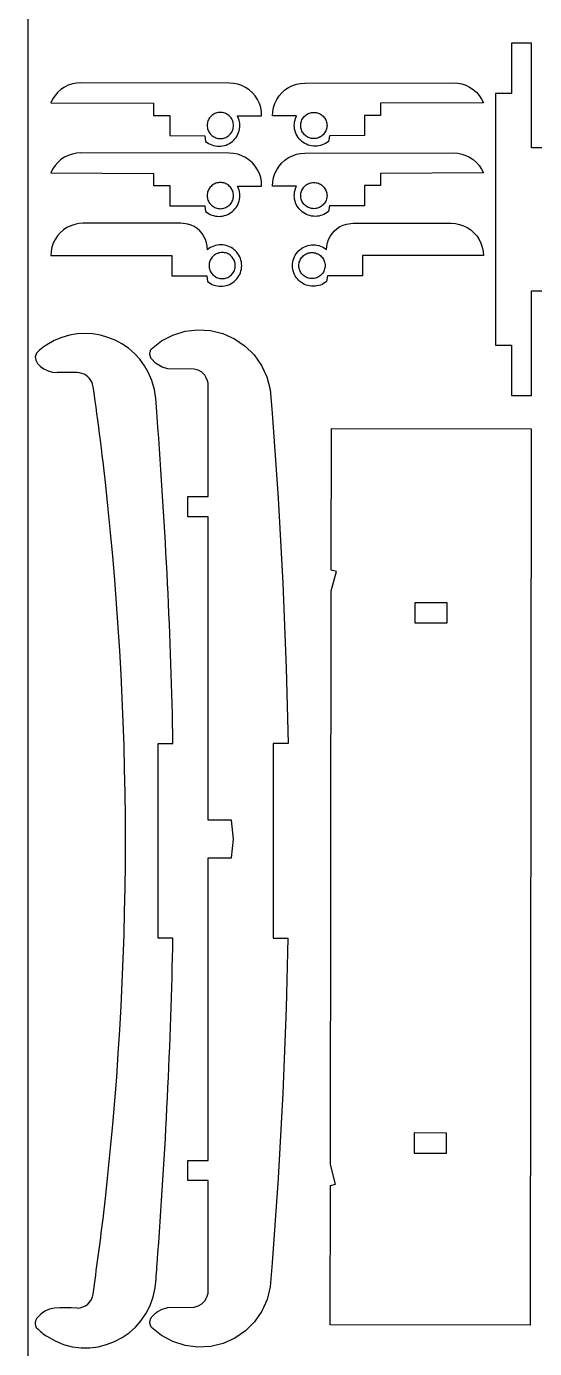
# Model space of a CAD drawing. Extents: x 827 to 1399, y 525 to 1105.
# Drawn here: x 1019.3 to 1083.6, y 647.9 to 815.1 of the extents above; entities that cross this region are included whole.
import ezdxf

# ---------------------------------------------------------------- set-up
doc = ezdxf.new("R2010")
doc.units = 0
doc.layers.get('0').update_dxf_attribs({"linetype": 'CONTINUOUS'})

msp = doc.modelspace()

# ---------------------------------------------------------------- linework, layer by layer
at = {"color": 1}
msp.add_line((1019.465449, 1105.441268), (1019.465449, 525.441268), dxfattribs=at)
at = {"color": 3}
for p, q in [((1083.171049, 812.985868), (1080.621049, 812.985868)), ((1080.621049, 812.985868), (1080.621049, 806.613468)), ((1083.171049, 799.767068), (1083.171049, 812.985868)), ((1025.094449, 807.827268), (1024.586849, 807.655868)), ((1025.619949, 807.931168), (1025.094449, 807.827268)), ((1026.154549, 807.965468), (1025.619949, 807.931168)), ((1044.950249, 807.941268), (1026.154549, 807.965468)), ((1045.490049, 807.904868), (1044.950249, 807.941268)), ((1046.020349, 807.797668), (1045.490049, 807.904868)), ((1053.433249, 807.797668), (1053.963549, 807.904868)), ((1053.963549, 807.904868), (1054.503349, 807.941268)), ((1054.503349, 807.941268), (1073.299049, 807.965468)), ((1073.299049, 807.965468), (1073.833649, 807.931168)), ((1073.833649, 807.931168), (1074.359149, 807.827268)), ((1074.359149, 807.827268), (1074.866749, 807.655868)), ((1022.903449, 806.367768), (1022.605249, 805.922868)), ((1023.257149, 806.769968), (1022.903449, 806.367768)), ((1023.660349, 807.122568), (1023.257149, 806.769968)), ((1024.106149, 807.419668), (1023.660349, 807.122568)), ((1024.586849, 807.655868), (1024.106149, 807.419668)), ((1046.531849, 807.621468), (1046.020349, 807.797668)), ((1047.015749, 807.379368), (1046.531849, 807.621468)), ((1047.463349, 807.075668), (1047.015749, 807.379368)), ((1047.867049, 806.715568), (1047.463349, 807.075668)), ((1048.219849, 806.305368), (1047.867049, 806.715568)), ((1048.515449, 805.852368), (1048.219849, 806.305368)), ((1050.938149, 805.852368), (1051.233749, 806.305368)), ((1051.233749, 806.305368), (1051.586549, 806.715568)), ((1051.586549, 806.715568), (1051.990249, 807.075668)), ((1051.990249, 807.075668), (1052.437849, 807.379368)), ((1052.437849, 807.379368), (1052.921749, 807.621468)), ((1052.921749, 807.621468), (1053.433249, 807.797668)), ((1074.866749, 807.655868), (1075.347449, 807.419668)), ((1075.347449, 807.419668), (1075.793249, 807.122568)), ((1075.793249, 807.122568), (1076.196449, 806.769968)), ((1076.196449, 806.769968), (1076.550149, 806.367768)), ((1076.550149, 806.367768), (1076.848349, 805.922868)), ((1080.621049, 806.613468), (1078.628849, 806.613468)), ((1078.628849, 806.613468), (1078.628849, 774.796668)), ((1022.605249, 805.922868), (1022.367749, 805.442868)), ((1022.367749, 805.442868), (1035.375149, 805.389468)), ((1035.375149, 805.389468), (1035.369649, 803.856768)), ((1048.748749, 805.364368), (1048.515449, 805.852368)), ((1048.915649, 804.849768), (1048.748749, 805.364368)), ((1049.013249, 804.317768), (1048.915649, 804.849768)), ((1050.440349, 804.317768), (1050.537949, 804.849768)), ((1050.537949, 804.849768), (1050.704849, 805.364368)), ((1050.704849, 805.364368), (1050.938149, 805.852368)), ((1077.085849, 805.442868), (1064.078449, 805.389468)), ((1064.078449, 805.389468), (1064.083949, 803.856768)), ((1076.848349, 805.922868), (1077.085849, 805.442868)), ((1035.369649, 803.856768), (1037.411249, 803.856768)), ((1037.411249, 803.856768), (1037.408049, 801.287768)), ((1046.039049, 803.684668), (1045.988549, 803.781268)), ((1045.988549, 803.781268), (1049.039849, 803.777468)), ((1046.126649, 803.473868), (1046.039049, 803.684668)), ((1046.195749, 803.255968), (1046.126649, 803.473868)), ((1046.245749, 803.032068), (1046.195749, 803.255968)), ((1046.276049, 802.803768), (1046.245749, 803.032068)), ((1046.286149, 802.572068), (1046.276049, 802.803768)), ((1049.039849, 803.777468), (1049.013249, 804.317768)), ((1050.413749, 803.777468), (1050.440349, 804.317768)), ((1053.465049, 803.781268), (1050.413749, 803.777468)), ((1053.167449, 802.572068), (1053.177549, 802.803768)), ((1053.177549, 802.803768), (1053.207849, 803.032068)), ((1053.207849, 803.032068), (1053.257849, 803.255968)), ((1053.257849, 803.255968), (1053.326949, 803.473868)), ((1053.326949, 803.473868), (1053.414549, 803.684668)), ((1053.414549, 803.684668), (1053.465049, 803.781268)), ((1064.083949, 803.856768), (1062.042349, 803.856768)), ((1062.042349, 803.856768), (1062.045549, 801.287768)), ((1037.408049, 801.287768), (1041.848949, 801.271768)), ((1041.848949, 801.271768), (1041.954249, 800.559868)), ((1045.807249, 801.065168), (1045.931049, 801.257768)), ((1045.931049, 801.257768), (1046.037149, 801.460068)), ((1046.037149, 801.460068), (1046.125249, 801.670668)), ((1046.125249, 801.670668), (1046.194749, 801.888368)), ((1046.194749, 801.888368), (1046.245049, 802.112068)), ((1046.245049, 802.112068), (1046.275749, 802.340468)), ((1046.275749, 802.340468), (1046.286149, 802.572068)), ((1053.177849, 802.340468), (1053.167449, 802.572068)), ((1053.208549, 802.112068), (1053.177849, 802.340468)), ((1053.258849, 801.888368), (1053.208549, 802.112068)), ((1053.328349, 801.670668), (1053.258849, 801.888368)), ((1053.416449, 801.460068), (1053.328349, 801.670668)), ((1053.522549, 801.257768), (1053.416449, 801.460068)), ((1053.646349, 801.065168), (1053.522549, 801.257768)), ((1057.604649, 801.271768), (1057.499349, 800.559868)), ((1062.045549, 801.287768), (1057.604649, 801.271768)), ((1041.954249, 800.559868), (1042.136849, 800.420468)), ((1042.136849, 800.420468), (1042.330049, 800.297768)), ((1042.330049, 800.297768), (1042.532749, 800.192668)), ((1042.532749, 800.192668), (1042.743649, 800.105468)), ((1042.743649, 800.105468), (1042.961449, 800.036768)), ((1042.961449, 800.036768), (1043.185249, 799.986968)), ((1043.185249, 799.986968), (1043.413549, 799.956668)), ((1043.413549, 799.956668), (1043.645049, 799.946368)), ((1043.645049, 799.946368), (1043.876749, 799.956468)), ((1043.876749, 799.956468), (1044.105049, 799.986368)), ((1044.105049, 799.986368), (1044.328949, 800.035768)), ((1044.328949, 800.035768), (1044.546949, 800.104068)), ((1044.546949, 800.104068), (1044.758149, 800.190868)), ((1044.758149, 800.190868), (1044.961249, 800.295668)), ((1044.961249, 800.295668), (1045.155049, 800.418068)), ((1045.155049, 800.418068), (1045.338349, 800.557468)), ((1045.338349, 800.557468), (1045.509949, 800.713368)), ((1045.509949, 800.713368), (1045.666749, 800.883268)), ((1045.666749, 800.883268), (1045.807249, 801.065168)), ((1053.786849, 800.883268), (1053.646349, 801.065168)), ((1053.943649, 800.713368), (1053.786849, 800.883268)), ((1054.115249, 800.557468), (1053.943649, 800.713368)), ((1054.298549, 800.418068), (1054.115249, 800.557468)), ((1054.492349, 800.295668), (1054.298549, 800.418068)), ((1054.695449, 800.190868), (1054.492349, 800.295668)), ((1054.906649, 800.104068), (1054.695449, 800.190868)), ((1055.124649, 800.035768), (1054.906649, 800.104068)), ((1055.348549, 799.986368), (1055.124649, 800.035768)), ((1055.576849, 799.956468), (1055.348549, 799.986368)), ((1055.808549, 799.946368), (1055.576849, 799.956468)), ((1056.040049, 799.956668), (1055.808549, 799.946368)), ((1056.268349, 799.986968), (1056.040049, 799.956668)), ((1056.492149, 800.036768), (1056.268349, 799.986968)), ((1056.709949, 800.105468), (1056.492149, 800.036768)), ((1056.920849, 800.192668), (1056.709949, 800.105468)), ((1057.123549, 800.297768), (1056.920849, 800.192668)), ((1057.316749, 800.420468), (1057.123549, 800.297768)), ((1057.499349, 800.559868), (1057.316749, 800.420468)), ((1085.721049, 799.767068), (1083.171049, 799.767068)), ((1023.257149, 797.899668), (1022.903449, 797.497468)), ((1023.660349, 798.252268), (1023.257149, 797.899668)), ((1024.106149, 798.549368), (1023.660349, 798.252268)), ((1024.586849, 798.785568), (1024.106149, 798.549368)), ((1025.094449, 798.956968), (1024.586849, 798.785568)), ((1025.619949, 799.060868), (1025.094449, 798.956968)), ((1026.154549, 799.095168), (1025.619949, 799.060868)), ((1044.950249, 799.070968), (1026.154549, 799.095168)), ((1045.490049, 799.034568), (1044.950249, 799.070968)), ((1046.020349, 798.927368), (1045.490049, 799.034568)), ((1046.531849, 798.751168), (1046.020349, 798.927368)), ((1047.015749, 798.509068), (1046.531849, 798.751168)), ((1047.463349, 798.205368), (1047.015749, 798.509068)), ((1047.867049, 797.845268), (1047.463349, 798.205368)), ((1048.219849, 797.435068), (1047.867049, 797.845268)), ((1051.233749, 797.435068), (1051.586549, 797.845268)), ((1051.586549, 797.845268), (1051.990249, 798.205368)), ((1051.990249, 798.205368), (1052.437849, 798.509068)), ((1052.437849, 798.509068), (1052.921749, 798.751168)), ((1052.921749, 798.751168), (1053.433249, 798.927368)), ((1053.433249, 798.927368), (1053.963549, 799.034568)), ((1053.963549, 799.034568), (1054.503349, 799.070968)), ((1054.503349, 799.070968), (1073.299049, 799.095168)), ((1073.299049, 799.095168), (1073.833649, 799.060868)), ((1073.833649, 799.060868), (1074.359149, 798.956968)), ((1074.359149, 798.956968), (1074.866749, 798.785568)), ((1074.866749, 798.785568), (1075.347449, 798.549368)), ((1075.347449, 798.549368), (1075.793249, 798.252268)), ((1075.793249, 798.252268), (1076.196449, 797.899668)), ((1076.196449, 797.899668), (1076.550149, 797.497468)), ((1022.605249, 797.052568), (1022.367749, 796.572568)), ((1022.367749, 796.572568), (1035.375149, 796.519168)), ((1022.903449, 797.497468), (1022.605249, 797.052568)), ((1035.375149, 796.519168), (1035.369649, 794.986468)), ((1048.515449, 796.982068), (1048.219849, 797.435068)), ((1048.748749, 796.494068), (1048.515449, 796.982068)), ((1048.915649, 795.979468), (1048.748749, 796.494068)), ((1050.537949, 795.979468), (1050.704849, 796.494068)), ((1050.704849, 796.494068), (1050.938149, 796.982068)), ((1050.938149, 796.982068), (1051.233749, 797.435068)), ((1077.085849, 796.572568), (1064.078449, 796.519168)), ((1064.078449, 796.519168), (1064.083949, 794.986468)), ((1076.550149, 797.497468), (1076.848349, 797.052568)), ((1076.848349, 797.052568), (1077.085849, 796.572568)), ((1035.369649, 794.986468), (1037.411249, 794.986468)), ((1037.411249, 794.986468), (1037.408049, 792.417468)), ((1046.039049, 794.814368), (1045.988549, 794.910968)), ((1045.988549, 794.910968), (1049.039849, 794.907168)), ((1046.126649, 794.603568), (1046.039049, 794.814368)), ((1046.195749, 794.385668), (1046.126649, 794.603568)), ((1049.013249, 795.447468), (1048.915649, 795.979468)), ((1049.039849, 794.907168), (1049.013249, 795.447468)), ((1050.413749, 794.907168), (1050.440349, 795.447468)), ((1053.465049, 794.910968), (1050.413749, 794.907168)), ((1050.440349, 795.447468), (1050.537949, 795.979468)), ((1053.257849, 794.385668), (1053.326949, 794.603568)), ((1053.326949, 794.603568), (1053.414549, 794.814368)), ((1053.414549, 794.814368), (1053.465049, 794.910968)), ((1064.083949, 794.986468), (1062.042349, 794.986468)), ((1062.042349, 794.986468), (1062.045549, 792.417468)), ((1046.037149, 792.589768), (1046.125249, 792.800368)), ((1046.125249, 792.800368), (1046.194749, 793.018068)), ((1046.194749, 793.018068), (1046.245049, 793.241768)), ((1046.245749, 794.161768), (1046.195749, 794.385668)), ((1046.245049, 793.241768), (1046.275749, 793.470168)), ((1046.276049, 793.933468), (1046.245749, 794.161768)), ((1046.275749, 793.470168), (1046.286149, 793.701768)), ((1046.286149, 793.701768), (1046.276049, 793.933468)), ((1053.167449, 793.701768), (1053.177549, 793.933468)), ((1053.177849, 793.470168), (1053.167449, 793.701768)), ((1053.177549, 793.933468), (1053.207849, 794.161768)), ((1053.208549, 793.241768), (1053.177849, 793.470168)), ((1053.207849, 794.161768), (1053.257849, 794.385668)), ((1053.258849, 793.018068), (1053.208549, 793.241768)), ((1053.328349, 792.800368), (1053.258849, 793.018068)), ((1053.416449, 792.589768), (1053.328349, 792.800368)), ((1037.408049, 792.417468), (1041.848949, 792.401468)), ((1041.848949, 792.401468), (1041.954249, 791.689568)), ((1041.954249, 791.689568), (1042.136849, 791.550168)), ((1042.136849, 791.550168), (1042.330049, 791.427468)), ((1042.330049, 791.427468), (1042.532749, 791.322368)), ((1042.532749, 791.322368), (1042.743649, 791.235168)), ((1042.743649, 791.235168), (1042.961449, 791.166468)), ((1042.961449, 791.166468), (1043.185249, 791.116668)), ((1043.185249, 791.116668), (1043.413549, 791.086368)), ((1043.413549, 791.086368), (1043.645049, 791.076068)), ((1043.645049, 791.076068), (1043.876749, 791.086168)), ((1043.876749, 791.086168), (1044.105049, 791.116068)), ((1044.105049, 791.116068), (1044.328949, 791.165468)), ((1044.328949, 791.165468), (1044.546949, 791.233768)), ((1044.546949, 791.233768), (1044.758149, 791.320568)), ((1044.758149, 791.320568), (1044.961249, 791.425368)), ((1044.961249, 791.425368), (1045.155049, 791.547768)), ((1045.155049, 791.547768), (1045.338349, 791.687168)), ((1045.338349, 791.687168), (1045.509949, 791.843068)), ((1045.509949, 791.843068), (1045.666749, 792.012968)), ((1045.666749, 792.012968), (1045.807249, 792.194868)), ((1045.807249, 792.194868), (1045.931049, 792.387468)), ((1045.931049, 792.387468), (1046.037149, 792.589768)), ((1053.522549, 792.387468), (1053.416449, 792.589768)), ((1053.646349, 792.194868), (1053.522549, 792.387468)), ((1053.786849, 792.012968), (1053.646349, 792.194868)), ((1053.943649, 791.843068), (1053.786849, 792.012968)), ((1054.115249, 791.687168), (1053.943649, 791.843068)), ((1054.298549, 791.547768), (1054.115249, 791.687168)), ((1054.492349, 791.425368), (1054.298549, 791.547768)), ((1054.695449, 791.320568), (1054.492349, 791.425368)), ((1054.906649, 791.233768), (1054.695449, 791.320568)), ((1055.124649, 791.165468), (1054.906649, 791.233768)), ((1055.348549, 791.116068), (1055.124649, 791.165468)), ((1055.576849, 791.086168), (1055.348549, 791.116068)), ((1055.808549, 791.076068), (1055.576849, 791.086168)), ((1056.040049, 791.086368), (1055.808549, 791.076068)), ((1056.268349, 791.116668), (1056.040049, 791.086368)), ((1056.492149, 791.166468), (1056.268349, 791.116668)), ((1056.709949, 791.235168), (1056.492149, 791.166468)), ((1056.920849, 791.322368), (1056.709949, 791.235168)), ((1057.123549, 791.427468), (1056.920849, 791.322368)), ((1057.316749, 791.550168), (1057.123549, 791.427468)), ((1057.499349, 791.689568), (1057.316749, 791.550168)), ((1057.604649, 792.401468), (1057.499349, 791.689568)), ((1062.045549, 792.417468), (1057.604649, 792.401468)), ((1024.407849, 789.653568), (1023.964049, 789.356968)), ((1024.886449, 789.889568), (1024.407849, 789.653568)), ((1025.391849, 790.061068), (1024.886449, 789.889568)), ((1025.915249, 790.165268), (1025.391849, 790.061068)), ((1026.447849, 790.200168), (1025.915249, 790.165268)), ((1038.116449, 790.200168), (1026.447849, 790.200168)), ((1038.830349, 790.224868), (1038.116449, 790.200168)), ((1039.701649, 790.110168), (1038.830349, 790.224868)), ((1040.118549, 789.968668), (1039.701649, 790.110168)), ((1040.513349, 789.773868), (1040.118549, 789.968668)), ((1040.879549, 789.529268), (1040.513349, 789.773868)), ((1041.210549, 789.239068), (1040.879549, 789.529268)), ((1058.243049, 789.239068), (1058.574049, 789.529268)), ((1058.574049, 789.529268), (1058.940249, 789.773868)), ((1058.940249, 789.773868), (1059.335049, 789.968668)), ((1059.335049, 789.968668), (1059.751949, 790.110168)), ((1059.751949, 790.110168), (1060.623249, 790.224868)), ((1060.623249, 790.224868), (1061.337149, 790.200168)), ((1061.337149, 790.200168), (1073.005749, 790.200168)), ((1073.005749, 790.200168), (1073.538349, 790.165268)), ((1073.538349, 790.165268), (1074.061749, 790.061068)), ((1074.061749, 790.061068), (1074.567149, 789.889568)), ((1074.567149, 789.889568), (1075.045749, 789.653568)), ((1075.045749, 789.653568), (1075.489549, 789.356968)), ((1022.914449, 788.160068), (1022.678349, 787.681368)), ((1023.210949, 788.603868), (1022.914449, 788.160068)), ((1023.562749, 789.005068), (1023.210949, 788.603868)), ((1023.964049, 789.356968), (1023.562749, 789.005068)), ((1041.500849, 788.907968), (1041.210549, 789.239068)), ((1041.745449, 788.541868), (1041.500849, 788.907968)), ((1041.940149, 788.146968), (1041.745449, 788.541868)), ((1042.081749, 787.729968), (1041.940149, 788.146968)), ((1057.371849, 787.729968), (1057.513449, 788.146968)), ((1057.513449, 788.146968), (1057.708149, 788.541868)), ((1057.708149, 788.541868), (1057.952749, 788.907968)), ((1057.952749, 788.907968), (1058.243049, 789.239068)), ((1075.489549, 789.356968), (1075.890849, 789.005068)), ((1075.890849, 789.005068), (1076.242649, 788.603868)), ((1076.242649, 788.603868), (1076.539149, 788.160068)), ((1076.539149, 788.160068), (1076.775249, 787.681368)), ((1022.402749, 786.652568), (1022.367749, 786.120068)), ((1022.367749, 786.120068), (1037.668049, 786.120168)), ((1022.506849, 787.176068), (1022.402749, 786.652568)), ((1022.678349, 787.681368), (1022.506849, 787.176068)), ((1037.668049, 786.120168), (1037.668049, 783.559968)), ((1042.167649, 787.298268), (1042.081749, 787.729968)), ((1042.196449, 786.858868), (1042.167649, 787.298268)), ((1042.378849, 786.997968), (1042.196449, 786.858868)), ((1042.571849, 787.120068), (1042.378849, 786.997968)), ((1042.774049, 787.224868), (1042.571849, 787.120068)), ((1042.984349, 787.311668), (1042.774049, 787.224868)), ((1043.201549, 787.380068), (1042.984349, 787.311668)), ((1043.424549, 787.429468), (1043.201549, 787.380068)), ((1043.652049, 787.459668), (1043.424549, 787.429468)), ((1043.882649, 787.469868), (1043.652049, 787.459668)), ((1044.113549, 787.459968), (1043.882649, 787.469868)), ((1044.341049, 787.430068), (1044.113549, 787.459968)), ((1044.563949, 787.380768), (1044.341049, 787.430068)), ((1044.781149, 787.312468), (1044.563949, 787.380768)), ((1044.991449, 787.225768), (1044.781149, 787.312468)), ((1045.193449, 787.121268), (1044.991449, 787.225768)), ((1045.386049, 786.999268), (1045.193449, 787.121268)), ((1045.568249, 786.860568), (1045.386049, 786.999268)), ((1045.738549, 786.705668), (1045.568249, 786.860568)), ((1045.895249, 786.535668), (1045.738549, 786.705668)), ((1046.035449, 786.353968), (1045.895249, 786.535668)), ((1046.158649, 786.161568), (1046.035449, 786.353968)), ((1046.264349, 785.959768), (1046.158649, 786.161568)), ((1053.189249, 785.959768), (1053.294949, 786.161568)), ((1053.294949, 786.161568), (1053.418149, 786.353968)), ((1053.418149, 786.353968), (1053.558349, 786.535668)), ((1053.558349, 786.535668), (1053.715049, 786.705668)), ((1053.715049, 786.705668), (1053.885349, 786.860568)), ((1053.885349, 786.860568), (1054.067549, 786.999268)), ((1054.067549, 786.999268), (1054.260149, 787.121268)), ((1054.260149, 787.121268), (1054.462149, 787.225768)), ((1054.462149, 787.225768), (1054.672449, 787.312468)), ((1054.672449, 787.312468), (1054.889649, 787.380768)), ((1054.889649, 787.380768), (1055.112549, 787.430068)), ((1055.112549, 787.430068), (1055.340049, 787.459968)), ((1055.340049, 787.459968), (1055.570949, 787.469868)), ((1055.570949, 787.469868), (1055.801549, 787.459668)), ((1055.801549, 787.459668), (1056.029049, 787.429468)), ((1056.029049, 787.429468), (1056.252049, 787.380068)), ((1056.252049, 787.380068), (1056.469249, 787.311668)), ((1056.469249, 787.311668), (1056.679549, 787.224868)), ((1056.679549, 787.224868), (1056.881749, 787.120068)), ((1056.881749, 787.120068), (1057.074749, 786.997968)), ((1057.074749, 786.997968), (1057.257149, 786.858868)), ((1057.257149, 786.858868), (1057.285949, 787.298268)), ((1057.285949, 787.298268), (1057.371849, 787.729968)), ((1077.085849, 786.120068), (1061.785549, 786.120168)), ((1061.785549, 786.120168), (1061.785549, 783.559968)), ((1076.775249, 787.681368), (1076.946749, 787.176068)), ((1076.946749, 787.176068), (1077.050849, 786.652568)), ((1077.050849, 786.652568), (1077.085849, 786.120068)), ((1046.352049, 785.749568), (1046.264349, 785.959768)), ((1046.421149, 785.532568), (1046.352049, 785.749568)), ((1046.471149, 785.309568), (1046.421149, 785.532568)), ((1046.501649, 785.082068), (1046.471149, 785.309568)), ((1046.471749, 784.392768), (1046.502049, 784.620368)), ((1046.512049, 784.851168), (1046.501649, 785.082068)), ((1046.502049, 784.620368), (1046.512049, 784.851168)), ((1052.941549, 784.851168), (1052.951949, 785.082068)), ((1052.951549, 784.620368), (1052.941549, 784.851168)), ((1052.981849, 784.392768), (1052.951549, 784.620368)), ((1052.951949, 785.082068), (1052.982449, 785.309568)), ((1052.982449, 785.309568), (1053.032449, 785.532568)), ((1053.032449, 785.532568), (1053.101549, 785.749568)), ((1053.101549, 785.749568), (1053.189249, 785.959768)), ((1037.668049, 783.559968), (1042.092649, 783.549768)), ((1042.092649, 783.549768), (1042.198449, 782.840368)), ((1042.198449, 782.840368), (1042.380649, 782.701668)), ((1045.387849, 782.703168), (1045.570349, 782.842368)), ((1045.570349, 782.842368), (1045.740949, 782.997968)), ((1045.740949, 782.997968), (1045.897049, 783.167368)), ((1045.897049, 783.167368), (1046.036849, 783.348768)), ((1046.036849, 783.348768), (1046.159849, 783.541068)), ((1046.159849, 783.541068), (1046.265349, 783.742668)), ((1046.265349, 783.742668), (1046.352849, 783.952668)), ((1046.352849, 783.952668), (1046.421949, 784.169668)), ((1046.421949, 784.169668), (1046.471749, 784.392768)), ((1053.031649, 784.169668), (1052.981849, 784.392768)), ((1053.100749, 783.952668), (1053.031649, 784.169668)), ((1053.188249, 783.742668), (1053.100749, 783.952668)), ((1053.293749, 783.541068), (1053.188249, 783.742668)), ((1053.416749, 783.348768), (1053.293749, 783.541068)), ((1053.556549, 783.167368), (1053.416749, 783.348768)), ((1053.712649, 782.997968), (1053.556549, 783.167368)), ((1053.883249, 782.842368), (1053.712649, 782.997968)), ((1054.065749, 782.703168), (1053.883249, 782.842368)), ((1057.255149, 782.840368), (1057.072949, 782.701668)), ((1057.360949, 783.549768), (1057.255149, 782.840368)), ((1061.785549, 783.559968), (1057.360949, 783.549768)), ((1042.380649, 782.701668), (1042.573249, 782.579768)), ((1042.573249, 782.579768), (1042.775349, 782.475168)), ((1042.775349, 782.475168), (1042.985549, 782.388568)), ((1042.985549, 782.388568), (1043.202649, 782.320368)), ((1043.202649, 782.320368), (1043.425749, 782.270968)), ((1043.425749, 782.270968), (1043.653149, 782.241168)), ((1043.653149, 782.241168), (1043.883849, 782.231168)), ((1043.883849, 782.231168), (1044.114749, 782.241468)), ((1044.114749, 782.241468), (1044.342249, 782.271668)), ((1044.342249, 782.271668), (1044.565149, 782.321068)), ((1044.565149, 782.321068), (1044.782349, 782.389468)), ((1044.782349, 782.389468), (1044.992649, 782.476268)), ((1044.992649, 782.476268), (1045.194849, 782.580968)), ((1045.194849, 782.580968), (1045.387849, 782.703168)), ((1054.258749, 782.580968), (1054.065749, 782.703168)), ((1054.460949, 782.476268), (1054.258749, 782.580968)), ((1054.671249, 782.389468), (1054.460949, 782.476268)), ((1054.888449, 782.321068), (1054.671249, 782.389468)), ((1055.111349, 782.271668), (1054.888449, 782.321068)), ((1055.338849, 782.241468), (1055.111349, 782.271668)), ((1055.569749, 782.231168), (1055.338849, 782.241468)), ((1055.800449, 782.241168), (1055.569749, 782.231168)), ((1056.027849, 782.270968), (1055.800449, 782.241168)), ((1056.250949, 782.320368), (1056.027849, 782.270968)), ((1056.468049, 782.388568), (1056.250949, 782.320368)), ((1056.678249, 782.475168), (1056.468049, 782.388568)), ((1056.880349, 782.579768), (1056.678249, 782.475168)), ((1057.072949, 782.701668), (1056.880349, 782.579768)), ((1083.171049, 768.424268), (1083.171049, 781.643068)), ((1083.171049, 781.643068), (1085.721049, 781.643068)), ((1036.388749, 775.315868), (1037.820649, 776.058768)), ((1037.820649, 776.058768), (1039.362249, 776.533668)), ((1039.362249, 776.533668), (1040.963949, 776.725468)), ((1040.963949, 776.725468), (1042.574249, 776.627868)), ((1042.574249, 776.627868), (1044.141149, 776.244068)), ((1044.141149, 776.244068), (1045.614449, 775.586368)), ((1035.112649, 774.328968), (1036.388749, 775.315868)), ((1045.614449, 775.586368), (1046.946649, 774.675968)), ((1046.946649, 774.675968), (1048.094849, 773.542168)), ((1078.628849, 774.796668), (1080.621049, 774.796668)), ((1080.621049, 774.796668), (1080.621049, 768.424268)), ((1034.908149, 773.689668), (1034.913949, 773.803168)), ((1034.913949, 773.576168), (1034.908149, 773.689668)), ((1034.913949, 773.803168), (1034.931449, 773.915368)), ((1034.931449, 773.463868), (1034.913949, 773.576168)), ((1034.931449, 773.915368), (1034.960449, 774.025268)), ((1034.960449, 773.353968), (1034.931449, 773.463868)), ((1034.960449, 774.025268), (1035.000649, 774.131568)), ((1035.000649, 773.247568), (1034.960449, 773.353968)), ((1035.000649, 774.131568), (1035.051549, 774.233168)), ((1035.051549, 773.145968), (1035.000649, 773.247568)), ((1035.051549, 774.233168), (1035.112649, 774.328968)), ((1035.112649, 773.050168), (1035.051549, 773.145968)), ((1035.621649, 772.513768), (1035.112649, 773.050168)), ((1048.094849, 773.542168), (1049.022049, 772.221468)), ((1036.240149, 772.108568), (1035.621649, 772.513768)), ((1036.465149, 772.006668), (1036.240149, 772.108568)), ((1037.177449, 771.808868), (1036.465149, 772.006668)), ((1040.493249, 771.752368), (1037.177449, 771.808868)), ((1041.008949, 771.613968), (1040.493249, 771.752368)), ((1041.471449, 771.346768), (1041.008949, 771.613968)), ((1041.848949, 770.968968), (1041.471449, 771.346768)), ((1049.022049, 772.221468), (1049.698549, 770.756368)), ((1041.997649, 770.746468), (1041.848949, 770.968968)), ((1042.201949, 770.252868), (1041.997649, 770.746468)), ((1042.254149, 769.990368), (1042.201949, 770.252868)), ((1042.259749, 755.636068), (1042.254149, 769.990368)), ((1049.698549, 770.756368), (1050.102449, 769.193968)), ((1050.102449, 769.193968), (1050.367349, 766.164468)), ((1080.621049, 768.424268), (1083.171049, 768.424268)), ((1050.367349, 766.164468), (1051.134249, 755.433168)), ((1057.834249, 746.333468), (1057.855149, 764.244668)), ((1057.855149, 764.244668), (1083.132949, 764.215168)), ((1083.132949, 764.215168), (1083.000649, 650.806168)), ((1039.704849, 753.079268), (1039.704049, 755.636868)), ((1039.704049, 755.636868), (1042.259749, 755.636068)), ((1051.134249, 755.433168), (1051.730949, 744.691068)), ((1042.260549, 753.078468), (1039.704849, 753.079268)), ((1042.271649, 714.683068), (1042.260549, 753.078468)), ((1057.832149, 743.696068), (1058.488749, 746.157268)), ((1058.488749, 746.157268), (1057.834249, 746.333468)), ((1051.730949, 744.691068), (1052.157249, 733.940868)), ((1057.746549, 671.126468), (1057.832149, 743.696068)), ((1052.157249, 733.940868), (1052.384249, 724.394768)), ((1035.942949, 699.789368), (1035.942949, 724.394768)), ((1035.942949, 724.394768), (1037.825349, 724.394768)), ((1052.384249, 724.394768), (1050.491049, 724.394768)), ((1050.491049, 724.394768), (1050.491049, 699.789368)), ((1045.204949, 714.682668), (1042.271649, 714.683068)), ((1045.473549, 712.301968), (1045.204949, 714.682668)), ((1045.204949, 709.921368), (1045.473549, 712.301968)), ((1042.263349, 671.652468), (1042.271649, 709.921768)), ((1042.271649, 709.921768), (1045.204949, 709.921368)), ((1037.823449, 699.789368), (1035.942949, 699.789368)), ((1050.491049, 699.789368), (1052.368349, 699.789368)), ((1052.368349, 699.789368), (1052.157249, 690.913568)), ((1052.157249, 690.913568), (1051.730949, 680.163568)), ((1051.730949, 680.163568), (1051.134249, 669.421568)), ((1039.706549, 669.094868), (1039.707349, 671.652468)), ((1039.707349, 671.652468), (1042.263349, 671.652468)), ((1058.398449, 668.659868), (1057.746549, 671.126468)), ((1042.262449, 669.094868), (1039.706549, 669.094868)), ((1042.254149, 654.866568), (1042.262449, 669.094868)), ((1051.134249, 669.421568), (1050.367349, 658.690468)), ((1057.722849, 650.835868), (1057.743449, 668.487768)), ((1057.743449, 668.487768), (1058.398449, 668.659868)), ((1050.367349, 658.690468), (1050.102449, 655.660968)), ((1050.102449, 655.660968), (1049.724449, 654.079068)), ((1041.848949, 653.888168), (1042.115949, 654.350668)), ((1042.115949, 654.350668), (1042.254149, 654.866568)), ((1049.724449, 654.079068), (1049.064949, 652.592468)), ((1035.112649, 651.808668), (1035.621649, 652.345068)), ((1035.621649, 652.345068), (1035.817149, 652.495868)), ((1035.817149, 652.495868), (1036.465149, 652.851868)), ((1036.465149, 652.851868), (1037.177449, 653.049468)), ((1037.177449, 653.049468), (1040.493249, 653.105068)), ((1040.493249, 653.105068), (1041.008949, 653.243368)), ((1041.008949, 653.243368), (1041.471449, 653.510468)), ((1041.471449, 653.510468), (1041.848949, 653.888168)), ((1049.064949, 652.592468), (1048.146049, 651.250668)), ((1034.908149, 651.169268), (1034.913949, 651.282768)), ((1034.913949, 651.055768), (1034.908149, 651.169268)), ((1034.913949, 651.282768), (1034.931449, 651.395068)), ((1034.931449, 650.943568), (1034.913949, 651.055768)), ((1034.931449, 651.395068), (1034.960449, 651.504968)), ((1034.960449, 650.833668), (1034.931449, 650.943568)), ((1034.960449, 651.504968), (1035.000649, 651.611268)), ((1035.000649, 650.727368), (1034.960449, 650.833668)), ((1035.000649, 651.611268), (1035.051549, 651.712868)), ((1035.051549, 650.625768), (1035.000649, 650.727368)), ((1035.051549, 651.712868), (1035.112649, 651.808668)), ((1035.112649, 650.529868), (1035.051549, 650.625768)), ((1048.146049, 651.250668), (1046.998349, 650.098568)), ((1083.000649, 650.806168), (1057.722849, 650.835868)), ((1036.380349, 649.511368), (1035.112649, 650.529868)), ((1037.812049, 648.740468), (1036.380349, 649.511368)), ((1045.660249, 649.174568), (1044.176449, 648.509568)), ((1046.998349, 650.098568), (1045.660249, 649.174568)), ((1039.360149, 648.243168), (1037.812049, 648.740468)), ((1040.972949, 648.035968), (1039.360149, 648.243168)), ((1042.596349, 648.125768), (1040.972949, 648.035968)), ((1044.176449, 648.509568), (1042.596349, 648.125768))]:
    msp.add_line(p, q, dxfattribs=at)
at = {"color": 7}
for p, q in [((1042.173249, 802.865668), (1042.154049, 802.722268)), ((1042.204849, 803.005968), (1042.173249, 802.865668)), ((1042.248549, 803.142668), (1042.204849, 803.005968)), ((1042.303849, 803.275068), (1042.248549, 803.142668)), ((1042.370649, 803.402168), (1042.303849, 803.275068)), ((1042.448549, 803.523468), (1042.370649, 803.402168)), ((1042.537149, 803.638168), (1042.448549, 803.523468)), ((1042.636249, 803.745568), (1042.537149, 803.638168)), ((1042.744449, 803.843968), (1042.636249, 803.745568)), ((1042.860149, 803.931868), (1042.744449, 803.843968)), ((1042.982449, 804.009168), (1042.860149, 803.931868)), ((1043.110849, 804.075368), (1042.982449, 804.009168)), ((1043.244249, 804.130268), (1043.110849, 804.075368)), ((1043.382149, 804.173468), (1043.244249, 804.130268)), ((1043.523749, 804.204668), (1043.382149, 804.173468)), ((1043.668149, 804.223568), (1043.523749, 804.204668)), ((1043.814649, 804.229868), (1043.668149, 804.223568)), ((1043.961049, 804.223368), (1043.814649, 804.229868)), ((1044.105149, 804.204268), (1043.961049, 804.223368)), ((1044.246449, 804.172868), (1044.105149, 804.204268)), ((1044.383949, 804.129468), (1044.246449, 804.172868)), ((1044.517049, 804.074468), (1044.383949, 804.129468)), ((1044.644949, 804.008068), (1044.517049, 804.074468)), ((1044.766849, 803.930668), (1044.644949, 804.008068)), ((1044.882249, 803.842468), (1044.766849, 803.930668)), ((1044.990249, 803.743968), (1044.882249, 803.842468)), ((1045.089249, 803.636468), (1044.990249, 803.743968)), ((1045.177749, 803.521468), (1045.089249, 803.636468)), ((1045.255449, 803.399768), (1045.177749, 803.521468)), ((1045.322049, 803.272268), (1045.255449, 803.399768)), ((1045.377349, 803.139468), (1045.322049, 803.272268)), ((1045.420649, 803.002368), (1045.377349, 803.139468)), ((1045.452149, 802.861668), (1045.420649, 803.002368)), ((1045.471149, 802.718068), (1045.452149, 802.861668)), ((1053.982449, 802.718068), (1054.001449, 802.861668)), ((1054.001449, 802.861668), (1054.032949, 803.002368)), ((1054.032949, 803.002368), (1054.076249, 803.139468)), ((1054.076249, 803.139468), (1054.131549, 803.272268)), ((1054.131549, 803.272268), (1054.198149, 803.399768)), ((1054.198149, 803.399768), (1054.275849, 803.521468)), ((1054.275849, 803.521468), (1054.364349, 803.636468)), ((1054.364349, 803.636468), (1054.463349, 803.743968)), ((1054.463349, 803.743968), (1054.571349, 803.842468)), ((1054.571349, 803.842468), (1054.686749, 803.930668)), ((1054.686749, 803.930668), (1054.808649, 804.008068)), ((1054.808649, 804.008068), (1054.936549, 804.074468)), ((1054.936549, 804.074468), (1055.069649, 804.129468)), ((1055.069649, 804.129468), (1055.207149, 804.172868)), ((1055.207149, 804.172868), (1055.348449, 804.204268)), ((1055.348449, 804.204268), (1055.492549, 804.223368)), ((1055.492549, 804.223368), (1055.638949, 804.229868)), ((1055.638949, 804.229868), (1055.785449, 804.223568)), ((1055.785449, 804.223568), (1055.929849, 804.204668)), ((1055.929849, 804.204668), (1056.071449, 804.173468)), ((1056.071449, 804.173468), (1056.209349, 804.130268)), ((1056.209349, 804.130268), (1056.342749, 804.075368)), ((1056.342749, 804.075368), (1056.471149, 804.009168)), ((1056.471149, 804.009168), (1056.593449, 803.931868)), ((1056.593449, 803.931868), (1056.709149, 803.843968)), ((1056.709149, 803.843968), (1056.817349, 803.745568)), ((1056.817349, 803.745568), (1056.916449, 803.638168)), ((1056.916449, 803.638168), (1057.005049, 803.523468)), ((1057.005049, 803.523468), (1057.082949, 803.402168)), ((1057.082949, 803.402168), (1057.149749, 803.275068)), ((1057.149749, 803.275068), (1057.205049, 803.142668)), ((1057.205049, 803.142668), (1057.248749, 803.005968)), ((1057.248749, 803.005968), (1057.280349, 802.865668)), ((1057.280349, 802.865668), (1057.299549, 802.722268)), ((1042.154049, 802.722268), (1042.147449, 802.576668)), ((1042.147449, 802.576668), (1042.153849, 802.431068)), ((1042.153849, 802.431068), (1042.172849, 802.287568)), ((1042.172849, 802.287568), (1042.204349, 802.146868)), ((1042.204349, 802.146868), (1042.247749, 802.009768)), ((1042.247749, 802.009768), (1042.302949, 801.876968)), ((1042.302949, 801.876968), (1042.369549, 801.749468)), ((1042.369549, 801.749468), (1042.447249, 801.627768)), ((1042.447249, 801.627768), (1042.535749, 801.512768)), ((1042.535749, 801.512768), (1042.634649, 801.405168)), ((1042.634649, 801.405168), (1042.742649, 801.306668)), ((1042.742649, 801.306668), (1042.858049, 801.218568)), ((1042.858049, 801.218568), (1042.980149, 801.141068)), ((1042.980149, 801.141068), (1043.107949, 801.074668)), ((1044.514149, 801.073868), (1044.642549, 801.140068)), ((1044.642549, 801.140068), (1044.764949, 801.217368)), ((1044.764949, 801.217368), (1044.880649, 801.305268)), ((1044.880649, 801.305268), (1044.988849, 801.403668)), ((1044.988849, 801.403668), (1045.087949, 801.511068)), ((1045.087949, 801.511068), (1045.176549, 801.625768)), ((1045.176549, 801.625768), (1045.254449, 801.746968)), ((1045.254449, 801.746968), (1045.321249, 801.874268)), ((1045.321249, 801.874268), (1045.376649, 802.006568)), ((1045.376649, 802.006568), (1045.420149, 802.143268)), ((1045.420149, 802.143268), (1045.451749, 802.283568)), ((1045.451749, 802.283568), (1045.470949, 802.426868)), ((1045.470949, 802.426868), (1045.477449, 802.572468)), ((1045.477449, 802.572468), (1045.471149, 802.718068)), ((1053.976149, 802.572468), (1053.982449, 802.718068)), ((1053.982649, 802.426868), (1053.976149, 802.572468)), ((1054.001849, 802.283568), (1053.982649, 802.426868)), ((1054.033449, 802.143268), (1054.001849, 802.283568)), ((1054.076949, 802.006568), (1054.033449, 802.143268)), ((1054.132349, 801.874268), (1054.076949, 802.006568)), ((1054.199149, 801.746968), (1054.132349, 801.874268)), ((1054.277049, 801.625768), (1054.199149, 801.746968)), ((1054.365649, 801.511068), (1054.277049, 801.625768)), ((1054.464749, 801.403668), (1054.365649, 801.511068)), ((1054.572949, 801.305268), (1054.464749, 801.403668)), ((1054.688649, 801.217368), (1054.572949, 801.305268)), ((1054.811049, 801.140068), (1054.688649, 801.217368)), ((1054.939449, 801.073868), (1054.811049, 801.140068)), ((1056.473449, 801.141068), (1056.345649, 801.074668)), ((1056.595549, 801.218568), (1056.473449, 801.141068)), ((1056.710949, 801.306668), (1056.595549, 801.218568)), ((1056.818949, 801.405168), (1056.710949, 801.306668)), ((1056.917849, 801.512768), (1056.818949, 801.405168)), ((1057.006349, 801.627768), (1056.917849, 801.512768)), ((1057.084049, 801.749468), (1057.006349, 801.627768)), ((1057.150649, 801.876968), (1057.084049, 801.749468)), ((1057.205849, 802.009768), (1057.150649, 801.876968)), ((1057.249249, 802.146868), (1057.205849, 802.009768)), ((1057.280749, 802.287568), (1057.249249, 802.146868)), ((1057.299749, 802.431068), (1057.280749, 802.287568)), ((1057.299549, 802.722268), (1057.306149, 802.576668)), ((1057.306149, 802.576668), (1057.299749, 802.431068)), ((1043.107949, 801.074668), (1043.241049, 801.019768)), ((1043.241049, 801.019768), (1043.378549, 800.976268)), ((1043.378549, 800.976268), (1043.519849, 800.944868)), ((1043.519849, 800.944868), (1043.663949, 800.925768)), ((1043.663949, 800.925768), (1043.810449, 800.919268)), ((1043.810449, 800.919268), (1043.956849, 800.925668)), ((1043.956849, 800.925668), (1044.101249, 800.944468)), ((1044.101249, 800.944468), (1044.242849, 800.975768)), ((1044.242849, 800.975768), (1044.380749, 801.018968)), ((1044.380749, 801.018968), (1044.514149, 801.073868)), ((1055.072849, 801.018968), (1054.939449, 801.073868)), ((1055.210749, 800.975768), (1055.072849, 801.018968)), ((1055.352349, 800.944468), (1055.210749, 800.975768)), ((1055.496749, 800.925668), (1055.352349, 800.944468)), ((1055.643149, 800.919268), (1055.496749, 800.925668)), ((1055.789649, 800.925768), (1055.643149, 800.919268)), ((1055.933749, 800.944868), (1055.789649, 800.925768)), ((1056.075049, 800.976268), (1055.933749, 800.944868)), ((1056.212549, 801.019768), (1056.075049, 800.976268)), ((1056.345649, 801.074668), (1056.212549, 801.019768)), ((1042.370649, 794.531868), (1042.303849, 794.404768)), ((1042.448549, 794.653168), (1042.370649, 794.531868)), ((1042.537149, 794.767868), (1042.448549, 794.653168)), ((1042.636249, 794.875268), (1042.537149, 794.767868)), ((1042.744449, 794.973668), (1042.636249, 794.875268)), ((1042.860149, 795.061568), (1042.744449, 794.973668)), ((1042.982449, 795.138868), (1042.860149, 795.061568)), ((1043.110849, 795.205068), (1042.982449, 795.138868)), ((1043.244249, 795.259968), (1043.110849, 795.205068)), ((1043.382149, 795.303168), (1043.244249, 795.259968)), ((1043.523749, 795.334368), (1043.382149, 795.303168)), ((1043.668149, 795.353268), (1043.523749, 795.334368)), ((1043.814649, 795.359568), (1043.668149, 795.353268)), ((1043.961049, 795.353068), (1043.814649, 795.359568)), ((1044.105149, 795.333968), (1043.961049, 795.353068)), ((1044.246449, 795.302568), (1044.105149, 795.333968)), ((1044.383949, 795.259168), (1044.246449, 795.302568)), ((1044.517049, 795.204168), (1044.383949, 795.259168)), ((1044.644949, 795.137768), (1044.517049, 795.204168)), ((1044.766849, 795.060368), (1044.644949, 795.137768)), ((1044.882249, 794.972168), (1044.766849, 795.060368)), ((1044.990249, 794.873668), (1044.882249, 794.972168)), ((1045.089249, 794.766168), (1044.990249, 794.873668)), ((1045.177749, 794.651168), (1045.089249, 794.766168)), ((1045.255449, 794.529468), (1045.177749, 794.651168)), ((1045.322049, 794.401968), (1045.255449, 794.529468)), ((1054.131549, 794.401968), (1054.198149, 794.529468)), ((1054.198149, 794.529468), (1054.275849, 794.651168)), ((1054.275849, 794.651168), (1054.364349, 794.766168)), ((1054.364349, 794.766168), (1054.463349, 794.873668)), ((1054.463349, 794.873668), (1054.571349, 794.972168)), ((1054.571349, 794.972168), (1054.686749, 795.060368)), ((1054.686749, 795.060368), (1054.808649, 795.137768)), ((1054.808649, 795.137768), (1054.936549, 795.204168)), ((1054.936549, 795.204168), (1055.069649, 795.259168)), ((1055.069649, 795.259168), (1055.207149, 795.302568)), ((1055.207149, 795.302568), (1055.348449, 795.333968)), ((1055.348449, 795.333968), (1055.492549, 795.353068)), ((1055.492549, 795.353068), (1055.638949, 795.359568)), ((1055.638949, 795.359568), (1055.785449, 795.353268)), ((1055.785449, 795.353268), (1055.929849, 795.334368)), ((1055.929849, 795.334368), (1056.071449, 795.303168)), ((1056.071449, 795.303168), (1056.209349, 795.259968)), ((1056.209349, 795.259968), (1056.342749, 795.205068)), ((1056.342749, 795.205068), (1056.471149, 795.138868)), ((1056.471149, 795.138868), (1056.593449, 795.061568)), ((1056.593449, 795.061568), (1056.709149, 794.973668)), ((1056.709149, 794.973668), (1056.817349, 794.875268)), ((1056.817349, 794.875268), (1056.916449, 794.767868)), ((1056.916449, 794.767868), (1057.005049, 794.653168)), ((1057.005049, 794.653168), (1057.082949, 794.531868)), ((1057.082949, 794.531868), (1057.149749, 794.404768)), ((1042.154049, 793.851968), (1042.147449, 793.706368)), ((1042.147449, 793.706368), (1042.153849, 793.560768)), ((1042.153849, 793.560768), (1042.172849, 793.417268)), ((1042.173249, 793.995368), (1042.154049, 793.851968)), ((1042.172849, 793.417268), (1042.204349, 793.276568)), ((1042.204849, 794.135668), (1042.173249, 793.995368)), ((1042.204349, 793.276568), (1042.247749, 793.139468)), ((1042.248549, 794.272368), (1042.204849, 794.135668)), ((1042.247749, 793.139468), (1042.302949, 793.006668)), ((1042.303849, 794.404768), (1042.248549, 794.272368)), ((1042.302949, 793.006668), (1042.369549, 792.879168)), ((1042.369549, 792.879168), (1042.447249, 792.757468)), ((1045.176549, 792.755468), (1045.254449, 792.876668)), ((1045.254449, 792.876668), (1045.321249, 793.003968)), ((1045.321249, 793.003968), (1045.376649, 793.136268)), ((1045.377349, 794.269168), (1045.322049, 794.401968)), ((1045.376649, 793.136268), (1045.420149, 793.272968)), ((1045.420649, 794.132068), (1045.377349, 794.269168)), ((1045.420149, 793.272968), (1045.451749, 793.413268)), ((1045.452149, 793.991368), (1045.420649, 794.132068)), ((1045.451749, 793.413268), (1045.470949, 793.556568)), ((1045.471149, 793.847768), (1045.452149, 793.991368)), ((1045.470949, 793.556568), (1045.477449, 793.702168)), ((1045.477449, 793.702168), (1045.471149, 793.847768)), ((1053.976149, 793.702168), (1053.982449, 793.847768)), ((1053.982649, 793.556568), (1053.976149, 793.702168)), ((1053.982449, 793.847768), (1054.001449, 793.991368)), ((1054.001849, 793.413268), (1053.982649, 793.556568)), ((1054.001449, 793.991368), (1054.032949, 794.132068)), ((1054.033449, 793.272968), (1054.001849, 793.413268)), ((1054.032949, 794.132068), (1054.076249, 794.269168)), ((1054.076949, 793.136268), (1054.033449, 793.272968)), ((1054.076249, 794.269168), (1054.131549, 794.401968)), ((1054.132349, 793.003968), (1054.076949, 793.136268)), ((1054.199149, 792.876668), (1054.132349, 793.003968)), ((1054.277049, 792.755468), (1054.199149, 792.876668)), ((1057.084049, 792.879168), (1057.006349, 792.757468)), ((1057.150649, 793.006668), (1057.084049, 792.879168)), ((1057.149749, 794.404768), (1057.205049, 794.272368)), ((1057.205849, 793.139468), (1057.150649, 793.006668)), ((1057.205049, 794.272368), (1057.248749, 794.135668)), ((1057.249249, 793.276568), (1057.205849, 793.139468)), ((1057.248749, 794.135668), (1057.280349, 793.995368)), ((1057.280749, 793.417268), (1057.249249, 793.276568)), ((1057.280349, 793.995368), (1057.299549, 793.851968)), ((1057.299749, 793.560768), (1057.280749, 793.417268)), ((1057.299549, 793.851968), (1057.306149, 793.706368)), ((1057.306149, 793.706368), (1057.299749, 793.560768)), ((1042.447249, 792.757468), (1042.535749, 792.642468)), ((1042.535749, 792.642468), (1042.634649, 792.534868)), ((1042.634649, 792.534868), (1042.742649, 792.436368)), ((1042.742649, 792.436368), (1042.858049, 792.348268)), ((1042.858049, 792.348268), (1042.980149, 792.270768)), ((1042.980149, 792.270768), (1043.107949, 792.204368)), ((1043.107949, 792.204368), (1043.241049, 792.149468)), ((1043.241049, 792.149468), (1043.378549, 792.105968)), ((1043.378549, 792.105968), (1043.519849, 792.074568)), ((1043.519849, 792.074568), (1043.663949, 792.055468)), ((1043.663949, 792.055468), (1043.810449, 792.048968)), ((1043.810449, 792.048968), (1043.956849, 792.055368)), ((1043.956849, 792.055368), (1044.101249, 792.074168)), ((1044.101249, 792.074168), (1044.242849, 792.105468)), ((1044.242849, 792.105468), (1044.380749, 792.148668)), ((1044.380749, 792.148668), (1044.514149, 792.203568)), ((1044.514149, 792.203568), (1044.642549, 792.269768)), ((1044.642549, 792.269768), (1044.764949, 792.347068)), ((1044.764949, 792.347068), (1044.880649, 792.434968)), ((1044.880649, 792.434968), (1044.988849, 792.533368)), ((1044.988849, 792.533368), (1045.087949, 792.640768)), ((1045.087949, 792.640768), (1045.176549, 792.755468)), ((1054.365649, 792.640768), (1054.277049, 792.755468)), ((1054.464749, 792.533368), (1054.365649, 792.640768)), ((1054.572949, 792.434968), (1054.464749, 792.533368)), ((1054.688649, 792.347068), (1054.572949, 792.434968)), ((1054.811049, 792.269768), (1054.688649, 792.347068)), ((1054.939449, 792.203568), (1054.811049, 792.269768)), ((1055.072849, 792.148668), (1054.939449, 792.203568)), ((1055.210749, 792.105468), (1055.072849, 792.148668)), ((1055.352349, 792.074168), (1055.210749, 792.105468)), ((1055.496749, 792.055368), (1055.352349, 792.074168)), ((1055.643149, 792.048968), (1055.496749, 792.055368)), ((1055.789649, 792.055468), (1055.643149, 792.048968)), ((1055.933749, 792.074568), (1055.789649, 792.055468)), ((1056.075049, 792.105968), (1055.933749, 792.074568)), ((1056.212549, 792.149468), (1056.075049, 792.105968)), ((1056.345649, 792.204368), (1056.212549, 792.149468)), ((1056.473449, 792.270768), (1056.345649, 792.204368)), ((1056.595549, 792.348268), (1056.473449, 792.270768)), ((1056.710949, 792.436368), (1056.595549, 792.348268)), ((1056.818949, 792.534868), (1056.710949, 792.436368)), ((1056.917849, 792.642468), (1056.818949, 792.534868)), ((1057.006349, 792.757468), (1056.917849, 792.642468)), ((1042.981749, 786.114168), (1042.873949, 786.015968)), ((1043.096849, 786.201968), (1042.981749, 786.114168)), ((1043.218649, 786.279068), (1043.096849, 786.201968)), ((1043.346349, 786.345268), (1043.218649, 786.279068)), ((1043.479249, 786.400068), (1043.346349, 786.345268)), ((1043.616649, 786.443268), (1043.479249, 786.400068)), ((1043.757549, 786.474668), (1043.616649, 786.443268)), ((1043.901449, 786.493668), (1043.757549, 786.474668)), ((1044.047449, 786.500168), (1043.901449, 786.493668)), ((1044.193249, 786.493768), (1044.047449, 786.500168)), ((1044.336949, 786.475068), (1044.193249, 786.493768)), ((1044.477749, 786.443868), (1044.336949, 786.475068)), ((1044.614749, 786.400868), (1044.477749, 786.443868)), ((1044.747349, 786.346168), (1044.614749, 786.400868)), ((1044.874949, 786.280068), (1044.747349, 786.346168)), ((1044.996549, 786.203168), (1044.874949, 786.280068)), ((1045.111649, 786.115468), (1044.996549, 786.203168)), ((1045.219349, 786.017468), (1045.111649, 786.115468)), ((1054.234249, 786.017468), (1054.341949, 786.115468)), ((1054.341949, 786.115468), (1054.457049, 786.203168)), ((1054.457049, 786.203168), (1054.578649, 786.280068)), ((1054.578649, 786.280068), (1054.706249, 786.346168)), ((1054.706249, 786.346168), (1054.838849, 786.400868)), ((1054.838849, 786.400868), (1054.975849, 786.443868)), ((1054.975849, 786.443868), (1055.116649, 786.475068)), ((1055.116649, 786.475068), (1055.260349, 786.493768)), ((1055.260349, 786.493768), (1055.406149, 786.500168)), ((1055.406149, 786.500168), (1055.552149, 786.493668)), ((1055.552149, 786.493668), (1055.696049, 786.474668)), ((1055.696049, 786.474668), (1055.836949, 786.443268)), ((1055.836949, 786.443268), (1055.974349, 786.400068)), ((1055.974349, 786.400068), (1056.107249, 786.345268)), ((1056.107249, 786.345268), (1056.234949, 786.279068)), ((1056.234949, 786.279068), (1056.356749, 786.201968)), ((1056.356749, 786.201968), (1056.471849, 786.114168)), ((1056.471849, 786.114168), (1056.579649, 786.015968)), ((1042.394749, 784.995568), (1042.388449, 784.850568)), ((1042.388449, 784.850568), (1042.394949, 784.705368)), ((1042.413849, 785.138468), (1042.394749, 784.995568)), ((1042.394949, 784.705368), (1042.414149, 784.562368)), ((1042.445049, 785.278368), (1042.413849, 785.138468)), ((1042.414149, 784.562368), (1042.445549, 784.422168)), ((1042.488449, 785.414768), (1042.445049, 785.278368)), ((1042.445549, 784.422168), (1042.489149, 784.285668)), ((1042.543449, 785.546668), (1042.488449, 785.414768)), ((1042.609749, 785.673468), (1042.543449, 785.546668)), ((1042.687149, 785.794468), (1042.609749, 785.673468)), ((1042.775349, 785.908868), (1042.687149, 785.794468)), ((1042.873949, 786.015968), (1042.775349, 785.908868)), ((1045.318049, 785.910368), (1045.219349, 786.017468)), ((1045.406449, 785.795868), (1045.318049, 785.910368)), ((1045.484049, 785.674768), (1045.406449, 785.795868)), ((1045.550549, 785.547668), (1045.484049, 785.674768)), ((1045.605749, 785.415468), (1045.550549, 785.547668)), ((1045.649149, 785.278868), (1045.605749, 785.415468)), ((1045.606449, 784.286468), (1045.649749, 784.422768)), ((1045.680749, 785.138668), (1045.649149, 785.278868)), ((1045.649749, 784.422768), (1045.681049, 784.562568)), ((1045.699849, 784.995668), (1045.680749, 785.138668)), ((1045.681049, 784.562568), (1045.700049, 784.705468)), ((1045.706349, 784.850468), (1045.699849, 784.995668)), ((1045.700049, 784.705468), (1045.706349, 784.850468)), ((1053.747249, 784.850468), (1053.753749, 784.995668)), ((1053.753549, 784.705468), (1053.747249, 784.850468)), ((1053.772549, 784.562568), (1053.753549, 784.705468)), ((1053.753749, 784.995668), (1053.772849, 785.138668)), ((1053.803849, 784.422768), (1053.772549, 784.562568)), ((1053.772849, 785.138668), (1053.804449, 785.278868)), ((1053.847149, 784.286468), (1053.803849, 784.422768)), ((1053.804449, 785.278868), (1053.847849, 785.415468)), ((1053.847849, 785.415468), (1053.903049, 785.547668)), ((1053.903049, 785.547668), (1053.969549, 785.674768)), ((1053.969549, 785.674768), (1054.047149, 785.795868)), ((1054.047149, 785.795868), (1054.135549, 785.910368)), ((1054.135549, 785.910368), (1054.234249, 786.017468)), ((1056.579649, 786.015968), (1056.678249, 785.908868)), ((1056.678249, 785.908868), (1056.766449, 785.794468)), ((1056.766449, 785.794468), (1056.843849, 785.673468)), ((1056.843849, 785.673468), (1056.910149, 785.546668)), ((1056.910149, 785.546668), (1056.965149, 785.414768)), ((1057.008049, 784.422168), (1056.964449, 784.285668)), ((1056.965149, 785.414768), (1057.008549, 785.278368)), ((1057.039449, 784.562368), (1057.008049, 784.422168)), ((1057.008549, 785.278368), (1057.039749, 785.138468)), ((1057.058649, 784.705368), (1057.039449, 784.562368)), ((1057.039749, 785.138468), (1057.058849, 784.995568)), ((1057.065149, 784.850568), (1057.058649, 784.705368)), ((1057.058849, 784.995568), (1057.065149, 784.850568)), ((1042.489149, 784.285668), (1042.544249, 784.153368)), ((1042.544249, 784.153368), (1042.610749, 784.026368)), ((1042.610749, 784.026368), (1042.688349, 783.905168)), ((1042.688349, 783.905168), (1042.776549, 783.790668)), ((1042.776549, 783.790668), (1042.875349, 783.683568)), ((1042.875349, 783.683568), (1042.983049, 783.585568)), ((1042.983049, 783.585568), (1043.098149, 783.497868)), ((1043.098149, 783.497868), (1043.219849, 783.420968)), ((1043.219849, 783.420968), (1043.347349, 783.354968)), ((1043.347349, 783.354968), (1043.480049, 783.300268)), ((1043.480049, 783.300268), (1043.617149, 783.257268)), ((1043.617149, 783.257268), (1043.757849, 783.226068)), ((1043.757849, 783.226068), (1043.901549, 783.207268)), ((1043.901549, 783.207268), (1044.047449, 783.200968)), ((1044.047449, 783.200968), (1044.193349, 783.207468)), ((1044.193349, 783.207468), (1044.337149, 783.226468)), ((1044.337149, 783.226468), (1044.478149, 783.257768)), ((1044.478149, 783.257768), (1044.615549, 783.301068)), ((1044.615549, 783.301068), (1044.748549, 783.355968)), ((1044.748549, 783.355968), (1044.876249, 783.421968)), ((1044.876249, 783.421968), (1044.998049, 783.499168)), ((1044.998049, 783.499168), (1045.113249, 783.587068)), ((1045.113249, 783.587068), (1045.220849, 783.685168)), ((1045.220849, 783.685168), (1045.319549, 783.792268)), ((1045.319549, 783.792268), (1045.407749, 783.906668)), ((1045.407749, 783.906668), (1045.485149, 784.027768)), ((1045.485149, 784.027768), (1045.551549, 784.154468)), ((1045.551549, 784.154468), (1045.606449, 784.286468)), ((1053.902049, 784.154468), (1053.847149, 784.286468)), ((1053.968449, 784.027768), (1053.902049, 784.154468)), ((1054.045849, 783.906668), (1053.968449, 784.027768)), ((1054.134049, 783.792268), (1054.045849, 783.906668)), ((1054.232749, 783.685168), (1054.134049, 783.792268)), ((1054.340349, 783.587068), (1054.232749, 783.685168)), ((1054.455549, 783.499168), (1054.340349, 783.587068)), ((1054.577349, 783.421968), (1054.455549, 783.499168)), ((1054.705049, 783.355968), (1054.577349, 783.421968)), ((1054.838049, 783.301068), (1054.705049, 783.355968)), ((1054.975449, 783.257768), (1054.838049, 783.301068)), ((1055.116449, 783.226468), (1054.975449, 783.257768)), ((1055.260249, 783.207468), (1055.116449, 783.226468)), ((1055.406149, 783.200968), (1055.260249, 783.207468)), ((1055.552049, 783.207268), (1055.406149, 783.200968)), ((1055.695749, 783.226068), (1055.552049, 783.207268)), ((1055.836449, 783.257268), (1055.695749, 783.226068)), ((1055.973549, 783.300268), (1055.836449, 783.257268)), ((1056.106249, 783.354968), (1055.973549, 783.300268)), ((1056.233749, 783.420968), (1056.106249, 783.354968)), ((1056.355449, 783.497868), (1056.233749, 783.420968)), ((1056.470549, 783.585568), (1056.355449, 783.497868)), ((1056.578249, 783.683568), (1056.470549, 783.585568)), ((1056.677049, 783.790668), (1056.578249, 783.683568)), ((1056.765249, 783.905168), (1056.677049, 783.790668)), ((1056.842849, 784.026368), (1056.765249, 783.905168)), ((1056.909349, 784.153368), (1056.842849, 784.026368)), ((1056.964449, 784.285668), (1056.909349, 784.153368)), ((1068.428049, 742.193068), (1068.425049, 739.643068)), ((1072.508049, 742.188268), (1068.428049, 742.193068)), ((1072.505049, 739.638268), (1072.508049, 742.188268)), ((1068.425049, 739.643068), (1072.505049, 739.638268)), ((1068.349749, 675.126468), (1068.346749, 672.576468)), ((1072.429849, 675.121668), (1068.349749, 675.126468)), ((1072.426849, 672.571668), (1072.429849, 675.121668)), ((1068.346749, 672.576468), (1072.426849, 672.571668))]:
    msp.add_line(p, q, dxfattribs=at)
at = {"color": 3}
for points in [[(1035.153449, 770.301368), (1033.207649, 775.751568), (1026.703549, 777.926268), (1021.878449, 774.843768)], [(1021.878449, 774.843768), (1021.627449, 774.683468), (1020.669349, 773.983368), (1020.544849, 773.763868)], [(1020.544849, 773.763868), (1019.871449, 772.576568), (1021.694049, 771.314368), (1023.155849, 771.309368)], [(1025.705849, 771.309368), (1024.855849, 771.314568), (1024.005849, 771.306468), (1023.155849, 771.309368)], [(1027.590549, 770.050068), (1027.274549, 770.813168), (1026.538549, 771.304268), (1025.705849, 771.309368)], [(1028.973649, 760.019268), (1028.823949, 761.278968), (1027.839449, 769.449168), (1027.590549, 770.050068)], [(1035.820549, 765.723068), (1035.697549, 767.362768), (1035.708749, 768.746068), (1035.153449, 770.301368)], [(1037.825349, 724.394768), (1037.571049, 737.738768), (1036.903149, 751.289668), (1035.820549, 765.723068)], [(1028.973649, 664.266368), (1032.753449, 696.072168), (1032.753349, 728.213468), (1028.973649, 760.019268)], [(991.845849, 712.074668), (1008.917049, 712.064768), (1020.291049, 729.892668), (1013.073649, 745.368468)], [(1035.820549, 658.562568), (1036.900449, 672.959368), (1037.567649, 686.478168), (1037.823449, 699.789368)], [(991.845849, 662.859168), (1008.917049, 662.849268), (1020.291049, 680.677168), (1013.073649, 696.152968)], [(1027.728449, 654.750068), (1028.149249, 657.921368), (1028.596149, 661.089568), (1028.973649, 664.266368)], [(1035.556349, 655.541968), (1035.695949, 656.542968), (1035.744949, 657.554668), (1035.820549, 658.562568)], [(1021.870049, 649.410668), (1027.344749, 645.782568), (1034.672149, 649.202868), (1035.556349, 655.541968)], [(1025.705849, 652.976268), (1026.737149, 652.982668), (1027.593649, 653.733668), (1027.728449, 654.750068)], [(1025.705849, 652.976268), (1023.622849, 652.963368), (1021.832949, 653.328668), (1020.605749, 651.701268)], [(1020.605749, 651.701268), (1020.275849, 651.263868), (1020.415749, 650.585568), (1020.605749, 650.426268)], [(1020.605749, 650.426268), (1021.019949, 650.078968), (1021.419449, 649.709268), (1021.870049, 649.410668)]]:
    msp.add_open_spline(points, degree=3, dxfattribs=at)

doc.saveas('drawing.dxf')
